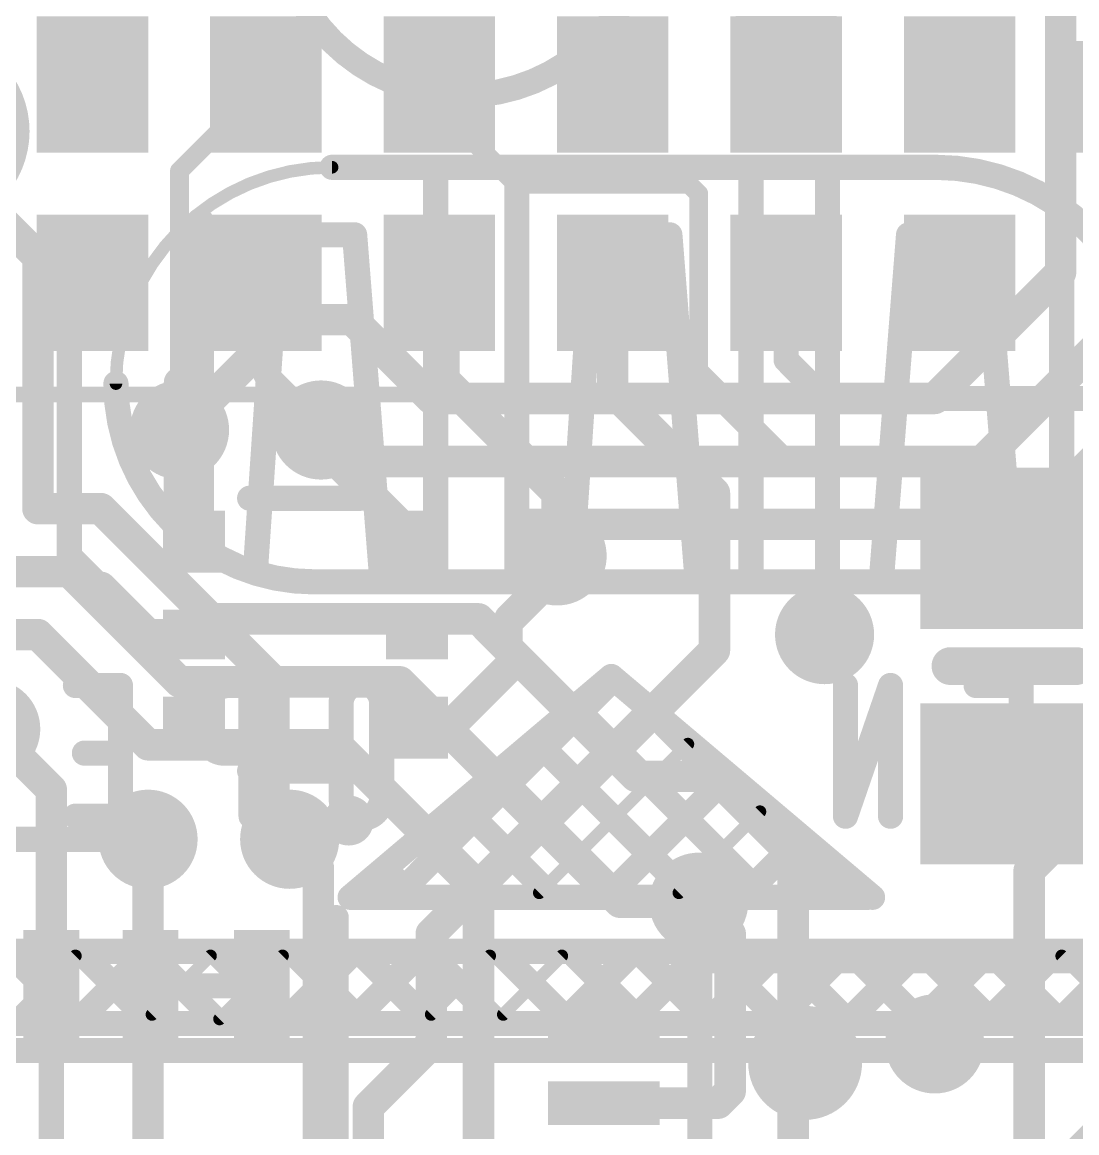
# Model space of a CAD drawing. Extents: x -0.3 to 32, y -0.4 to 44.5.
# Drawn here: x 18.92 to 27.44, y 13 to 21.96 of the extents above; entities that cross this region are included whole.
import ezdxf

# ---------------------------------------------------------------- set-up
doc = ezdxf.new("R2010")
doc.units = 0
for name, color, linetype in [('1', 12, 'CONTINUOUS'), ('16', 132, 'CONTINUOUS'), ('18', 110, 'CONTINUOUS'), ('21', 40, 'CONTINUOUS'), ('22', 6, 'CONTINUOUS')]:
    doc.layers.add(name, color=color, linetype=linetype)

# ---------------------------------------------------------------- blocks, each defined once
blk = doc.blocks.new('RECT')
blk.add_solid([(-0.5, -0.5), (0.5, -0.5), (-0.5, 0.5), (0.5, 0.5)])
blk = doc.blocks.new('ROUNDV')
at = {"const_width": 0.5}
blk.add_lwpolyline([(0, -0.25, 1), (0, 0.25, 1), (0, -0.25)], format="xyb", dxfattribs=at)

msp = doc.modelspace()

# ---------------------------------------------------------------- linework, layer by layer
at = {"layer": '1'}
for points, const_width in [([(25.09, 21.456), (25.09, 23.556)], 0.8128), ([(20.89, 21.456), (20.193, 20.759)], 0.1524), ([(22.29, 21.456), (22.29, 21.271)], 0.2032), ([(22.29, 21.271), (22.9108, 20.6502)], 0.1524), ([(20.193, 20.759), (20.193, 18.669)], 0.1524), ([(22.9108, 20.6502), (24.3078, 20.6502)], 0.1524), ([(24.3078, 20.6502), (24.384, 20.574)], 0.1524), ([(24.384, 20.574), (24.384, 19.111)], 0.1524), ([(23.69, 19.856), (23.69, 18.982)], 0.254), ([(19.49, 19.856), (19.304, 19.67)], 0.2032), ([(20.89, 19.856), (20.89, 19.114)], 0.2032), ([(22.352, 19.794), (22.29, 19.856)], 0.2032), ([(22.352, 19.05), (22.352, 19.794)], 0.2032), ([(25.09, 19.856), (25.09, 19.233)], 0.2032), ([(19.304, 19.67), (19.304, 17.653)], 0.2032), ([(25.4, 18.923), (25.09, 19.233)], 0.2032), ([(20.193, 18.669), (20.193, 19.05)], 0.254), ([(20.89, 19.114), (21.145, 18.859)], 0.2032), ([(22.352, 19.05), (23.241, 18.161)], 0.254), ([(25.08, 18.415), (24.384, 19.111)], 0.2032), ([(23.69, 18.982), (24.511, 18.161)], 0.254), ([(25.4, 18.923), (28.702, 18.923)], 0.2032), ([(21.3355, 18.6685), (21.145, 18.859)], 0.254), ([(20.193, 17.884), (20.193, 18.669)], 0.254), ([(21.3355, 18.5415), (21.3355, 18.6685)], 0.254), ([(22.109, 17.768), (21.3355, 18.5415)], 0.254), ([(25.08, 18.415), (26.543, 18.415)], 0.2032), ([(26.543, 18.415), (26.924, 18.034)], 0.2032), ([(23.241, 18.161), (23.241, 17.653)], 0.254), ([(24.511, 18.161), (24.511, 16.891)], 0.254), ([(26.924, 18.034), (26.924, 17.714)], 0.2032), ([(20.309, 17.768), (20.193, 17.884)], 0.254), ([(26.924, 17.907), (26.924, 17.714)], 0.2032), ([(19.304, 17.653), (19.558, 17.399)], 0.2032), ([(23.241, 17.526), (23.241, 17.653)], 0.254), ([(22.86, 17.145), (23.241, 17.526)], 0.254), ([(19.558, 17.399), (19.939, 17.018)], 0.254), ([(22.86, 16.764), (22.86, 17.145)], 0.2032), ([(19.939, 17.018), (20.309, 17.018)], 0.254), ([(20.574, 17.018), (20.309, 17.018)], 0.254), ([(20.955, 16.637), (20.574, 17.018)], 0.254), ([(24.511, 16.891), (22.225, 14.605)], 0.254), ([(22.86, 16.764), (22.364, 16.268)], 0.254), ([(20.955, 16.637), (20.955, 15.494)], 0.254), ([(18.669, 16.256), (19.158, 15.767)], 0.254), ([(22.364, 16.268), (22.109, 16.268)], 0.254), ([(19.158, 15.767), (19.158, 14.185)], 0.254), ([(28.001, 15.814), (26.924, 15.814)], 0.254), ([(20.955, 15.494), (21.082, 15.367)], 0.254), ([(19.939, 15.367), (19.958, 15.348)], 0.2032), ([(19.958, 15.348), (19.958, 14.185)], 0.2032), ([(24.384, 14.859), (24.638, 14.605)], 0.254), ([(22.225, 14.605), (22.225, 13.716)], 0.254), ([(24.638, 14.605), (24.638, 13.335)], 0.254), ([(19.158, 14.185), (19.158, 12.485)], 0.2032), ([(19.958, 14.185), (20.858, 14.185)], 0.2032), ([(27.051, 12.446), (28.448, 13.843)], 0.254), ([(22.225, 13.716), (21.717, 13.208)], 0.254), ([(24.638, 13.335), (24.541, 13.238)], 0.254), ([(24.541, 13.238), (23.618, 13.238)], 0.254), ([(21.717, 13.208), (21.717, 9.906)], 0.254)]:
    msp.add_lwpolyline(points, dxfattribs=dict(at, const_width=const_width))
for points, const_width in [([(24.8868, 21.456, 1), (25.2932, 21.456)], 0.4064), ([(20.9169, 21.4291, 1), (20.8631, 21.4829)], 0.0762), ([(22.3408, 21.456, 1), (22.2392, 21.456)], 0.1016), ([(22.3169, 21.2979, 1), (22.2631, 21.2441)], 0.0762), ([(22.2392, 21.271, 1), (22.3408, 21.271)], 0.1016), ([(20.2311, 20.759, 1), (20.1549, 20.759)], 0.0762), ([(20.1661, 20.7859, 1), (20.2199, 20.7321)], 0.0762), ([(22.9108, 20.6883, 1), (22.9108, 20.6121)], 0.0762), ([(22.8839, 20.6233, 1), (22.9377, 20.6771)], 0.0762), ([(24.3347, 20.6771, 1), (24.2809, 20.6233)], 0.0762), ([(24.3078, 20.6121, 1), (24.3078, 20.6883)], 0.0762), ([(24.4221, 20.574, 1), (24.3459, 20.574)], 0.0762), ([(24.3571, 20.5471, 1), (24.4109, 20.6009)], 0.0762), ([(23.7535, 19.856, 1), (23.6265, 19.856)], 0.127), ([(19.5259, 19.8201, 1), (19.4541, 19.8919)], 0.1016), ([(20.9408, 19.856, 1), (20.8392, 19.856)], 0.1016), ([(22.3259, 19.8919, 1), (22.2541, 19.8201)], 0.1016), ([(22.4028, 19.794, 1), (22.3012, 19.794)], 0.1016), ([(25.1408, 19.856, 1), (25.0392, 19.856)], 0.1016), ([(22.3161, 19.7581, 1), (22.3879, 19.8299)], 0.1016), ([(19.3548, 19.67, 1), (19.2532, 19.67)], 0.1016), ([(19.2681, 19.7059, 1), (19.3399, 19.6341)], 0.1016), ([(25.1259, 19.2689, 1), (25.0541, 19.1971)], 0.1016), ([(25.0392, 19.233, 1), (25.1408, 19.233)], 0.1016), ([(20.2565, 19.05, 1), (20.1295, 19.05)], 0.127), ([(20.9259, 19.1499, 1), (20.8541, 19.0781)], 0.1016), ([(22.3969, 19.0949, 1), (22.3071, 19.0051)], 0.127), ([(24.4199, 19.1469, 1), (24.3481, 19.0751)], 0.1016), ([(20.8392, 19.114, 1), (20.9408, 19.114)], 0.1016), ([(22.3012, 19.05, 1), (22.4028, 19.05)], 0.1016), ([(23.7349, 19.0269, 1), (23.6451, 18.9371)], 0.127), ([(24.3459, 19.111, 1), (24.4221, 19.111)], 0.0762), ([(23.6265, 18.982, 1), (23.7535, 18.982)], 0.127), ([(25.4, 18.9738, 1), (25.4, 18.8722)], 0.1016), ([(25.3641, 18.8871, 1), (25.4359, 18.9589)], 0.1016), ([(21.1899, 18.9039, 1), (21.1001, 18.8141)], 0.127), ([(21.1091, 18.8231, 1), (21.1809, 18.8949)], 0.1016), ([(20.2565, 18.669, 1), (20.1295, 18.669)], 0.127), ([(20.1295, 18.669, 1), (20.2565, 18.669)], 0.127), ([(21.399, 18.6685, 1), (21.272, 18.6685)], 0.127), ([(21.2906, 18.6236, 1), (21.3804, 18.7134)], 0.127), ([(20.1549, 18.669, 1), (20.2311, 18.669)], 0.0762), ([(21.3804, 18.5864, 1), (21.2906, 18.4966)], 0.127), ([(21.272, 18.5415, 1), (21.399, 18.5415)], 0.127), ([(25.08, 18.4658, 1), (25.08, 18.3642)], 0.1016), ([(25.0441, 18.3791, 1), (25.1159, 18.4509)], 0.1016), ([(26.5789, 18.4509, 1), (26.5071, 18.3791)], 0.1016), ([(26.543, 18.3642, 1), (26.543, 18.4658)], 0.1016), ([(23.3045, 18.161, 1), (23.1775, 18.161)], 0.127), ([(24.5745, 18.161, 1), (24.4475, 18.161)], 0.127), ([(23.1961, 18.1161, 1), (23.2859, 18.2059)], 0.127), ([(24.4661, 18.1161, 1), (24.5559, 18.2059)], 0.127), ([(26.9748, 18.034, 1), (26.8732, 18.034)], 0.1016), ([(26.8881, 17.9981, 1), (26.9599, 18.0699)], 0.1016), ([(20.2379, 17.9289, 1), (20.1481, 17.8391)], 0.127), ([(26.9748, 17.907, 1), (26.8732, 17.907)], 0.1016), ([(20.1295, 17.884, 1), (20.2565, 17.884)], 0.127), ([(20.2641, 17.7231, 1), (20.3539, 17.8129)], 0.127), ([(22.0641, 17.7231, 1), (22.1539, 17.8129)], 0.127), ([(19.3399, 17.6889, 1), (19.2681, 17.6171)], 0.1016), ([(23.3045, 17.653, 1), (23.1775, 17.653)], 0.127), ([(26.8732, 17.714, 1), (26.9748, 17.714)], 0.1016), ([(26.8732, 17.714, 1), (26.9748, 17.714)], 0.1016), ([(19.2532, 17.653, 1), (19.3548, 17.653)], 0.1016), ([(23.1775, 17.653, 1), (23.3045, 17.653)], 0.127), ([(23.2859, 17.4811, 1), (23.1961, 17.5709)], 0.127), ([(23.1775, 17.526, 1), (23.3045, 17.526)], 0.127), ([(19.6029, 17.4439, 1), (19.5131, 17.3541)], 0.127), ([(19.5221, 17.3631, 1), (19.5939, 17.4349)], 0.1016), ([(22.8151, 17.1899, 1), (22.9049, 17.1001)], 0.127), ([(22.9108, 17.145, 1), (22.8092, 17.145)], 0.1016), ([(19.939, 17.0815, 1), (19.939, 16.9545)], 0.127), ([(19.8941, 16.9731, 1), (19.9839, 17.0629)], 0.127), ([(20.309, 17.0815, 1), (20.309, 16.9545)], 0.127), ([(20.309, 16.9545, 1), (20.309, 17.0815)], 0.127), ([(20.6189, 17.0629, 1), (20.5291, 16.9731)], 0.127), ([(20.574, 16.9545, 1), (20.574, 17.0815)], 0.127), ([(24.4475, 16.891, 1), (24.5745, 16.891)], 0.127), ([(24.5559, 16.8461, 1), (24.4661, 16.9359)], 0.127), ([(22.9049, 16.7191, 1), (22.8151, 16.8089)], 0.127), ([(21.0185, 16.637, 1), (20.8915, 16.637)], 0.127), ([(22.8092, 16.764, 1), (22.9108, 16.764)], 0.1016), ([(20.9101, 16.5921, 1), (20.9999, 16.6819)], 0.127), ([(22.109, 16.3315, 1), (22.109, 16.2045)], 0.127), ([(22.3191, 16.3129, 1), (22.4089, 16.2231)], 0.127), ([(22.364, 16.2045, 1), (22.364, 16.3315)], 0.127), ([(19.2215, 15.767, 1), (19.0945, 15.767)], 0.127), ([(19.1131, 15.7221, 1), (19.2029, 15.8119)], 0.127), ([(26.924, 15.8775, 1), (26.924, 15.7505)], 0.127), ([(20.9999, 15.5389, 1), (20.9101, 15.4491)], 0.127), ([(20.8915, 15.494, 1), (21.0185, 15.494)], 0.127), ([(19.9749, 15.4029, 1), (19.9031, 15.3311)], 0.1016), ([(20.0088, 15.348, 1), (19.9072, 15.348)], 0.1016), ([(19.9221, 15.3121, 1), (19.9939, 15.3839)], 0.1016), ([(21.0371, 15.3221, 1), (21.1269, 15.4119)], 0.127), ([(24.4289, 14.9039, 1), (24.3391, 14.8141)], 0.127), ([(22.2885, 14.605, 1), (22.1615, 14.605)], 0.127), ([(22.1801, 14.6499, 1), (22.2699, 14.5601)], 0.127), ([(24.7015, 14.605, 1), (24.5745, 14.605)], 0.127), ([(24.5931, 14.5601, 1), (24.6829, 14.6499)], 0.127), ([(19.0945, 14.185, 1), (19.2215, 14.185)], 0.127), ([(19.2088, 14.185, 1), (19.1072, 14.185)], 0.1016), ([(19.958, 14.2358, 1), (19.958, 14.1342)], 0.1016), ([(20.858, 14.1342, 1), (20.858, 14.2358)], 0.1016), ([(19.9072, 14.185, 1), (20.0088, 14.185)], 0.1016), ([(22.2699, 13.6711, 1), (22.1801, 13.7609)], 0.127), ([(22.1615, 13.716, 1), (22.2885, 13.716)], 0.127), ([(24.6829, 13.2901, 1), (24.5931, 13.3799)], 0.127), ([(23.618, 13.3015, 1), (23.618, 13.1745)], 0.127), ([(24.541, 13.1745, 1), (24.541, 13.3015)], 0.127), ([(24.5745, 13.335, 1), (24.7015, 13.335)], 0.127), ([(21.7805, 13.208, 1), (21.6535, 13.208)], 0.127), ([(21.6721, 13.2529, 1), (21.7619, 13.1631)], 0.127), ([(24.4961, 13.2829, 1), (24.5859, 13.1931)], 0.127)]:
    msp.add_lwpolyline(points, format="xyb", dxfattribs=dict(at, const_width=const_width))
at = {"layer": '16'}
for points, const_width in [([(27.305, 33.02), (27.305, 19.939)], 0.254), ([(19.05, 20.066), (17.018, 22.098)], 0.254), ([(19.05, 18.034), (19.05, 20.066)], 0.254), ([(27.305, 19.939), (26.289, 18.923)], 0.254), ([(21.082, 19.558), (20.193, 18.669)], 0.254), ([(21.59, 19.558), (21.082, 19.558)], 0.254), ([(22.225, 18.923), (21.59, 19.558)], 0.254), ([(27.813, 19.558), (26.67, 18.415)], 0.254), ([(28.321, 19.177), (27.051, 17.907)], 0.254), ([(26.289, 18.923), (22.225, 18.923)], 0.254), ([(21.589, 18.415), (21.3355, 18.6685)], 0.254), ([(26.67, 18.415), (21.589, 18.415)], 0.254), ([(19.558, 18.034), (19.05, 18.034)], 0.254), ([(20.447, 17.145), (19.558, 18.034)], 0.254), ([(27.051, 17.907), (22.987, 17.907)], 0.254), ([(22.987, 17.907), (23.241, 17.653)], 0.254), ([(18.796, 17.526), (18.542, 17.78)], 0.254), ([(19.304, 17.526), (18.796, 17.526)], 0.254), ([(20.193, 16.637), (19.304, 17.526)], 0.254), ([(29.1465, 17.2085), (27.051, 15.113)], 0.254), ([(22.606, 17.145), (20.447, 17.145)], 0.254), ([(23.876, 15.875), (22.606, 17.145)], 0.254), ([(19.05, 17.018), (18.288, 17.018)], 0.254), ([(19.939, 16.129), (19.05, 17.018)], 0.254), ([(21.971, 16.637), (20.193, 16.637)], 0.254), ([(21.971, 16.637), (23.749, 14.859)], 0.254), ([(21.463, 16.129), (19.939, 16.129)], 0.254), ([(21.463, 16.129), (22.606, 14.986)], 0.254), ([(24.511, 15.875), (23.876, 15.875)], 0.254), ([(25.146, 15.24), (24.511, 15.875)], 0.254), ([(17.907, 15.367), (19.939, 15.367)], 0.2032), ([(19.939, 7.874), (19.939, 15.367)], 0.254), ([(21.314, 15.135), (21.082, 15.367)], 0.254), ([(25.146, 8.001), (25.146, 15.24)], 0.254), ([(21.314, 10.01), (21.314, 15.135)], 0.254), ([(27.051, 15.113), (27.051, 11.938)], 0.254), ([(22.606, 14.986), (22.606, 9.144)], 0.254), ([(23.749, 14.859), (24.384, 14.859)], 0.254)]:
    msp.add_lwpolyline(points, dxfattribs=dict(at, const_width=const_width))
for points, const_width in [([(19.1135, 20.066, 1), (18.9865, 20.066)], 0.127), ([(19.0051, 20.0211, 1), (19.0949, 20.1109)], 0.127), ([(27.2415, 19.939, 1), (27.3685, 19.939)], 0.127), ([(27.3499, 19.8941, 1), (27.2601, 19.9839)], 0.127), ([(21.082, 19.6215, 1), (21.082, 19.4945)], 0.127), ([(21.1269, 19.5131, 1), (21.0371, 19.6029)], 0.127), ([(21.6349, 19.6029, 1), (21.5451, 19.5131)], 0.127), ([(21.59, 19.4945, 1), (21.59, 19.6215)], 0.127), ([(22.225, 18.9865, 1), (22.225, 18.8595)], 0.127), ([(22.1801, 18.8781, 1), (22.2699, 18.9679)], 0.127), ([(26.2441, 18.9679, 1), (26.3339, 18.8781)], 0.127), ([(26.289, 18.8595, 1), (26.289, 18.9865)], 0.127), ([(20.1481, 18.7139, 1), (20.2379, 18.6241)], 0.127), ([(21.3804, 18.7134, 1), (21.2906, 18.6236)], 0.127), ([(21.589, 18.4785, 1), (21.589, 18.3515)], 0.127), ([(21.5441, 18.3701, 1), (21.6339, 18.4599)], 0.127), ([(26.6251, 18.4599, 1), (26.7149, 18.3701)], 0.127), ([(26.67, 18.3515, 1), (26.67, 18.4785)], 0.127), ([(19.05, 18.0975, 1), (19.05, 17.9705)], 0.127), ([(19.6029, 18.0789, 1), (19.5131, 17.9891)], 0.127), ([(19.558, 17.9705, 1), (19.558, 18.0975)], 0.127), ([(18.9865, 18.034, 1), (19.1135, 18.034)], 0.127), ([(22.987, 17.9705, 1), (22.987, 17.8435)], 0.127), ([(23.0319, 17.9519, 1), (22.9421, 17.8621)], 0.127), ([(27.0061, 17.9519, 1), (27.0959, 17.8621)], 0.127), ([(27.051, 17.8435, 1), (27.051, 17.9705)], 0.127), ([(23.1961, 17.6081, 1), (23.2859, 17.6979)], 0.127), ([(19.3489, 17.5709, 1), (19.2591, 17.4811)], 0.127), ([(19.304, 17.4625, 1), (19.304, 17.5895)], 0.127), ([(20.447, 17.2085, 1), (20.447, 17.0815)], 0.127), ([(20.4021, 17.1001, 1), (20.4919, 17.1899)], 0.127), ([(22.6509, 17.1899, 1), (22.5611, 17.1001)], 0.127), ([(22.606, 17.0815, 1), (22.606, 17.2085)], 0.127), ([(19.0949, 17.0629, 1), (19.0051, 16.9731)], 0.127), ([(19.05, 16.9545, 1), (19.05, 17.0815)], 0.127), ([(20.193, 16.7005, 1), (20.193, 16.5735)], 0.127), ([(22.0159, 16.6819, 1), (21.9261, 16.5921)], 0.127), ([(21.971, 16.5735, 1), (21.971, 16.7005)], 0.127), ([(20.1481, 16.5921, 1), (20.2379, 16.6819)], 0.127), ([(19.939, 16.1925, 1), (19.939, 16.0655)], 0.127), ([(19.8941, 16.0841, 1), (19.9839, 16.1739)], 0.127), ([(21.5079, 16.1739, 1), (21.4181, 16.0841)], 0.127), ([(21.463, 16.0655, 1), (21.463, 16.1925)], 0.127), ([(23.876, 15.9385, 1), (23.876, 15.8115)], 0.127), ([(23.8311, 15.8301, 1), (23.9209, 15.9199)], 0.127), ([(24.5559, 15.9199, 1), (24.4661, 15.8301)], 0.127), ([(24.511, 15.8115, 1), (24.511, 15.9385)], 0.127), ([(20.0025, 15.367, 1), (19.8755, 15.367)], 0.127), ([(19.939, 15.3162, 1), (19.939, 15.4178)], 0.1016), ([(21.1269, 15.4119, 1), (21.0371, 15.3221)], 0.127), ([(25.2095, 15.24, 1), (25.0825, 15.24)], 0.127), ([(25.1011, 15.1951, 1), (25.1909, 15.2849)], 0.127), ([(21.3775, 15.135, 1), (21.2505, 15.135)], 0.127), ([(21.2691, 15.0901, 1), (21.3589, 15.1799)], 0.127), ([(27.1145, 15.113, 1), (26.9875, 15.113)], 0.127), ([(27.0061, 15.1579, 1), (27.0959, 15.0681)], 0.127), ([(22.6695, 14.986, 1), (22.5425, 14.986)], 0.127), ([(22.5611, 14.9411, 1), (22.6509, 15.0309)], 0.127), ([(23.749, 14.9225, 1), (23.749, 14.7955)], 0.127), ([(23.7041, 14.8141, 1), (23.7939, 14.9039)], 0.127), ([(24.384, 14.7955, 1), (24.384, 14.9225)], 0.127)]:
    msp.add_lwpolyline(points, format="xyb", dxfattribs=dict(at, const_width=const_width))
at = {"layer": '21'}
for points, const_width in [([(30.59, 18.956), (12.59, 18.956)], 0.127), ([(20.759, 18.118), (21.659, 18.118)], 0.2032), ([(27.432, 16.764), (26.416, 16.764)], 0.3048), ([(20.759, 15.918), (21.659, 15.918)], 0.2032), ([(21.458, 14.735), (21.458, 11.935)], 0.2032), ([(24.393, 9.488), (24.393, 14.388)], 0.2032), ([(24.393, 14.388), (28.693, 14.388)], 0.2032)]:
    msp.add_lwpolyline(points, dxfattribs=dict(at, const_width=const_width))
for points, const_width in [([(20.759, 18.1688, 1), (20.759, 18.0672)], 0.1016), ([(21.659, 18.0672, 1), (21.659, 18.1688)], 0.1016), ([(26.416, 16.8402, 1), (26.416, 16.6878)], 0.1524), ([(27.432, 16.6878, 1), (27.432, 16.8402)], 0.1524), ([(20.759, 15.9688, 1), (20.759, 15.8672)], 0.1016), ([(21.659, 15.8672, 1), (21.659, 15.9688)], 0.1016), ([(21.559, 15.418, 1), (21.559, 15.618, 1), (21.559, 15.418)], 0.2032), ([(21.5088, 14.735, 1), (21.4072, 14.735)], 0.1016), ([(24.4438, 14.388, 1), (24.3422, 14.388)], 0.1016), ([(24.393, 14.4388, 1), (24.393, 14.3372)], 0.1016), ([(25.243, 13.3332, 1), (25.243, 13.7928, 1), (25.243, 13.3332)], 0.4596)]:
    msp.add_lwpolyline(points, format="xyb", dxfattribs=dict(at, const_width=const_width))
at = {"layer": '22'}
for points, const_width in [([(22.479, 21.3678, 1), (22.479, 24.3522, 1), (22.479, 21.3678)], 0.2032), ([(18.1893, 20.3871, 1), (18.1893, 21.7703, 1), (18.1893, 20.3871)], 0.2032), ([(21.4248, 20.8387, 1), (21.4248, 20.7371)], 0.1016), ([(28.041, 19.0429, 0.4142), (26.296, 20.7879)], 0.2032), ([(26.296, 20.8387, 1), (26.296, 20.7371)], 0.1016), ([(26.296, 20.7371, 1), (26.296, 20.8387)], 0.1016), ([(21.4248, 20.7879, 0.4142), (19.6798, 19.0429)], 0.1016), ([(21.4248, 20.7625, 1), (21.4248, 20.8133)], 0.0508), ([(22.3117, 20.7515, 1), (22.2101, 20.7515)], 0.1016), ([(22.966, 20.7515, 1), (22.8644, 20.7515)], 0.1016), ([(24.8564, 20.7515, 1), (24.7548, 20.7515)], 0.1016), ([(25.4744, 20.7515, 1), (25.3728, 20.7515)], 0.1016), ([(20.4213, 20.3516, 1), (20.3197, 20.3516)], 0.1016), ([(27.3647, 20.388, 1), (27.2631, 20.388)], 0.1016), ([(20.9885, 20.2934, 1), (20.9885, 20.1918)], 0.1016), ([(21.0392, 20.2392, 1), (20.9378, 20.246)], 0.1016), ([(21.6571, 20.2466, 1), (21.5559, 20.2386)], 0.1016), ([(21.6065, 20.1918, 1), (21.6065, 20.2934)], 0.1016), ([(23.5332, 20.2934, 1), (23.5332, 20.1918)], 0.1016), ([(23.5839, 20.2393, 1), (23.4825, 20.2459)], 0.1016), ([(24.2018, 20.2466, 1), (24.1006, 20.2386)], 0.1016), ([(24.1512, 20.1918, 1), (24.1512, 20.2934)], 0.1016), ([(26.0779, 20.2934, 1), (26.0779, 20.1918)], 0.1016), ([(26.1285, 20.2386, 1), (26.0273, 20.2466)], 0.1016), ([(26.7465, 20.2467, 1), (26.6453, 20.2385)], 0.1016), ([(26.6959, 20.1918, 1), (26.6959, 20.2934)], 0.1016), ([(19.6798, 19.0429, 0.4142), (21.2793, 17.4434)], 0.2032), ([(19.7306, 19.0429, 1), (19.629, 19.0429)], 0.1016), ([(26.4415, 17.4434, 0.4142), (28.041, 19.0429)], 0.2032), ([(19.6544, 19.0429, 1), (19.7052, 19.0429)], 0.0508), ([(20.3197, 17.7706, 1), (20.4213, 17.7706)], 0.1016), ([(27.2631, 17.7342, 1), (27.3647, 17.7342)], 0.1016), ([(20.7561, 17.5559, 1), (20.8575, 17.5491)], 0.1016), ([(22.2101, 17.5161, 1), (22.3117, 17.5161)], 0.1016), ([(22.8644, 17.5161, 1), (22.966, 17.5161)], 0.1016), ([(26.8635, 17.5484, 1), (26.9647, 17.5566)], 0.1016), ([(21.2793, 17.4942, 1), (21.2793, 17.3926)], 0.1016), ([(21.2793, 17.3926, 1), (21.2793, 17.4942)], 0.1016), ([(21.774, 17.4758, 1), (21.8752, 17.4838)], 0.1016), ([(23.3008, 17.4831, 1), (23.4022, 17.4765)], 0.1016), ([(24.3188, 17.4758, 1), (24.42, 17.4838)], 0.1016), ([(24.7548, 17.4798, 1), (24.8564, 17.4798)], 0.1016), ([(25.3728, 17.4798, 1), (25.4744, 17.4798)], 0.1016), ([(25.8092, 17.4838, 1), (25.9104, 17.4758)], 0.1016), ([(26.4415, 17.4942, 1), (26.4415, 17.3926)], 0.1016), ([(26.4415, 17.3926, 1), (26.4415, 17.4942)], 0.1016), ([(23.7114, 16.7188, 1), (23.6458, 16.6412)], 0.1016), ([(23.7114, 16.6412, 1), (23.6458, 16.7188)], 0.1016), ([(19.3526, 16.6581, 1), (19.3526, 16.5565)], 0.1016), ([(19.767, 16.6073, 1), (19.6654, 16.6073)], 0.1016), ([(19.7162, 16.5565, 1), (19.7162, 16.6581)], 0.1016), ([(20.5886, 16.6073, 0.4142), (20.4069, 16.4255)], 0.2032), ([(20.5886, 16.6581, 1), (20.5886, 16.5565)], 0.1016), ([(20.5886, 16.5565, 1), (20.5886, 16.6581)], 0.1016), ([(20.8212, 16.6073, 1), (20.7196, 16.6073)], 0.1016), ([(20.7704, 16.5565, 1), (20.7704, 16.6581)], 0.1016), ([(21.8246, 16.4619, 1), (21.4975, 16.4619)], 0.2032), ([(23.6931, 16.6073, 1), (23.5915, 16.6073)], 0.1016), ([(23.6782, 16.5713, 1), (23.6064, 16.6431)], 0.1016), ([(25.6198, 16.6073, 1), (25.5182, 16.6073)], 0.1016), ([(25.9833, 16.6073, 1), (25.8817, 16.6073)], 0.1016), ([(25.9805, 16.5907, 1), (25.8845, 16.6239)], 0.1016), ([(26.6232, 16.6581, 1), (26.6232, 16.5565)], 0.1016), ([(27.0376, 16.6073, 1), (26.936, 16.6073)], 0.1016), ([(26.9868, 16.5565, 1), (26.9868, 16.6581)], 0.1016), ([(23.5915, 16.6072, 1), (23.6931, 16.6072)], 0.1016), ([(20.4577, 16.4255, 1), (20.3561, 16.4255)], 0.1016), ([(21.5483, 16.4619, 1), (21.4467, 16.4619)], 0.1016), ([(21.4467, 16.4619, 1), (21.5483, 16.4619)], 0.1016), ([(21.8754, 16.4619, 1), (21.7738, 16.4619)], 0.1016), ([(21.7738, 16.4619, 1), (21.8754, 16.4619)], 0.1016), ([(23.475, 16.3892, 1), (23.3734, 16.3892)], 0.1016), ([(23.4601, 16.425, 1), (23.3883, 16.3532)], 0.1016), ([(24.0203, 16.3892, 1), (23.9187, 16.3892)], 0.1016), ([(24.0054, 16.3532, 1), (23.9336, 16.425)], 0.1016), ([(20.3561, 16.4255, 1), (20.4577, 16.4255)], 0.1016), ([(23.3734, 16.3891, 1), (23.475, 16.3891)], 0.1016), ([(23.9187, 16.3891, 1), (24.0203, 16.3891)], 0.1016), ([(20.4069, 16.2074, 0.4142), (20.5523, 16.062)], 0.2032), ([(20.4577, 16.2074, 1), (20.3561, 16.2074)], 0.1016), ([(24.1657, 16.2801, 1), (24.0641, 16.2801)], 0.1016), ([(24.1508, 16.3159, 1), (24.079, 16.2441)], 0.1016), ([(24.0641, 16.28, 1), (24.1657, 16.28)], 0.1016), ([(20.3561, 16.2074, 1), (20.4577, 16.2074)], 0.1016), ([(19.4253, 16.1128, 1), (19.4253, 16.0112)], 0.1016), ([(19.6798, 16.0112, 1), (19.6798, 16.1128)], 0.1016), ([(20.5523, 16.1128, 1), (20.5523, 16.0112)], 0.1016), ([(20.5523, 16.0112, 1), (20.5523, 16.1128)], 0.1016), ([(20.7341, 16.0112, 1), (20.7341, 16.1128)], 0.1016), ([(23.1693, 16.1342, 1), (23.0975, 16.0624)], 0.1016), ([(23.0975, 16.1342, 1), (23.1693, 16.0624)], 0.1016), ([(23.1693, 16.0624, 1), (23.0975, 16.1342)], 0.1016), ([(24.3147, 16.1167, 1), (24.2787, 16.1527)], 0.0508), ([(26.6959, 16.1128, 1), (26.6959, 16.0112)], 0.1016), ([(26.9504, 16.0112, 1), (26.9504, 16.1128)], 0.1016), ([(22.8057, 15.9161, 1), (22.7339, 15.8443)], 0.1016), ([(24.6234, 15.808, 1), (24.5516, 15.8798)], 0.1016), ([(21.4975, 15.6985, 1), (21.8246, 15.6985)], 0.2032), ([(21.5483, 15.6985, 1), (21.4467, 15.6985)], 0.1016), ([(21.8754, 15.6985, 1), (21.7738, 15.6985)], 0.1016), ([(21.4467, 15.6985, 1), (21.5483, 15.6985)], 0.1016), ([(21.7738, 15.6985, 1), (21.8754, 15.6985)], 0.1016), ([(22.5298, 15.6258, 1), (22.4282, 15.6258)], 0.1016), ([(22.5149, 15.6616, 1), (22.4431, 15.5898)], 0.1016), ([(19.3526, 15.6038, 1), (19.3526, 15.5022)], 0.1016), ([(19.6654, 15.553, 1), (19.767, 15.553)], 0.1016), ([(19.7162, 15.5022, 1), (19.7162, 15.6038)], 0.1016), ([(20.7196, 15.553, 1), (20.8212, 15.553)], 0.1016), ([(22.4282, 15.6257, 1), (22.5298, 15.6257)], 0.1016), ([(24.8963, 15.5714, 1), (24.8603, 15.6074)], 0.0508), ([(25.521, 15.5696, 1), (25.617, 15.5364)], 0.1016), ([(25.5182, 15.553, 1), (25.6198, 15.553)], 0.1016), ([(25.8817, 15.553, 1), (25.9833, 15.553)], 0.1016), ([(26.6232, 15.6038, 1), (26.6232, 15.5022)], 0.1016), ([(26.936, 15.553, 1), (27.0376, 15.553)], 0.1016), ([(26.9868, 15.5022, 1), (26.9868, 15.6038)], 0.1016), ([(22.1877, 15.4072, 1), (22.1159, 15.3354)], 0.1016), ([(25.205, 15.299, 1), (25.1332, 15.3708)], 0.1016), ([(21.8969, 15.1527, 1), (21.8251, 15.0809)], 0.1016), ([(25.5471, 15.0805, 1), (25.4455, 15.0805)], 0.1016), ([(25.5322, 15.0445, 1), (25.4604, 15.1163)], 0.1016), ([(25.4455, 15.0804, 1), (25.5471, 15.0804)], 0.1016), ([(21.5702, 14.9495, 1), (21.5702, 14.8479)], 0.1016), ([(21.5374, 14.9375, 1), (21.603, 14.8599)], 0.1016), ([(21.9342, 14.9709, 1), (22.006, 14.8991)], 0.1016), ([(22.0069, 14.8991, 1), (22.0787, 14.9709)], 0.1016), ([(22.4795, 14.9709, 1), (22.5513, 14.8991)], 0.1016), ([(22.5522, 14.8991, 1), (22.624, 14.9709)], 0.1016), ([(23.079, 14.953, 1), (23.115, 14.917)], 0.0508), ([(23.1338, 14.8991, 1), (23.2056, 14.9709)], 0.1016), ([(23.6427, 14.9709, 1), (23.7145, 14.8991)], 0.1016), ([(23.6791, 14.8991, 1), (23.7509, 14.9709)], 0.1016), ([(24.2059, 14.953, 1), (24.2419, 14.917)], 0.0508), ([(24.2608, 14.8991, 1), (24.3326, 14.9709)], 0.1016), ([(24.7333, 14.9709, 1), (24.8051, 14.8991)], 0.1016), ([(24.8424, 14.8991, 1), (24.9142, 14.9709)], 0.1016), ([(25.315, 14.9709, 1), (25.3868, 14.8991)], 0.1016), ([(25.424, 14.8991, 1), (25.4958, 14.9709)], 0.1016), ([(25.7508, 14.8479, 1), (25.7508, 14.9495)], 0.1016), ([(25.7543, 14.8599, 1), (25.8199, 14.9375)], 0.1016), ([(18.8796, 14.462, 1), (18.8078, 14.3902)], 0.1016), ([(19.4612, 14.462, 1), (19.3894, 14.3902)], 0.1016), ([(19.9338, 14.3902, 1), (19.862, 14.462)], 0.1016), ([(20.0065, 14.462, 1), (19.9347, 14.3902)], 0.1016), ([(20.5518, 14.462, 1), (20.48, 14.3902)], 0.1016), ([(21.0248, 14.4769, 1), (21.0248, 14.3753)], 0.1016), ([(21.0249, 14.3753, 1), (21.0249, 14.4769)], 0.1016), ([(21.1698, 14.462, 1), (21.098, 14.3902)], 0.1016), ([(21.5701, 14.4769, 1), (21.5701, 14.3753)], 0.1016), ([(21.606, 14.3902, 1), (21.5342, 14.462)], 0.1016), ([(21.5702, 14.3753, 1), (21.5702, 14.4769)], 0.1016), ([(21.7151, 14.462, 1), (21.6433, 14.3902)], 0.1016), ([(22.1514, 14.3902, 1), (22.0796, 14.462)], 0.1016), ([(22.2604, 14.462, 1), (22.1886, 14.3902)], 0.1016), ([(22.8421, 14.462, 1), (22.7703, 14.3902)], 0.1016), ([(23.4237, 14.462, 1), (23.3519, 14.3902)], 0.1016), ([(23.86, 14.3902, 1), (23.7882, 14.462)], 0.1016), ([(23.969, 14.462, 1), (23.8972, 14.3902)], 0.1016), ([(24.3694, 14.5133, 1), (24.3694, 14.4117)], 0.1016), ([(24.4202, 14.4625, 1), (24.3186, 14.4625)], 0.1016), ([(24.4053, 14.3902, 1), (24.3335, 14.462)], 0.1016), ([(24.3694, 14.4117, 1), (24.3694, 14.5133)], 0.1016), ([(24.5507, 14.462, 1), (24.4789, 14.3902)], 0.1016), ([(24.9873, 14.4769, 1), (24.9873, 14.3753)], 0.1016), ([(25.0232, 14.3902, 1), (24.9514, 14.462)], 0.1016), ([(24.9874, 14.3753, 1), (24.9874, 14.4769)], 0.1016), ([(25.096, 14.462, 1), (25.0242, 14.3902)], 0.1016), ([(25.5326, 14.4769, 1), (25.5326, 14.3753)], 0.1016), ([(25.5685, 14.3902, 1), (25.4967, 14.462)], 0.1016), ([(25.5327, 14.3753, 1), (25.5327, 14.4769)], 0.1016), ([(25.6776, 14.462, 1), (25.6058, 14.3902)], 0.1016), ([(26.1502, 14.3902, 1), (26.0784, 14.462)], 0.1016), ([(26.2593, 14.462, 1), (26.1875, 14.3902)], 0.1016), ([(26.7318, 14.3902, 1), (26.66, 14.462)], 0.1016), ([(26.8046, 14.462, 1), (26.7328, 14.3902)], 0.1016), ([(27.292, 14.4261, 1), (27.1904, 14.4261)], 0.1016), ([(27.2771, 14.3901, 1), (27.2053, 14.4619)], 0.1016), ([(19.3706, 14.4081, 1), (19.3346, 14.4441)], 0.0508), ([(20.4612, 14.4081, 1), (20.4252, 14.4441)], 0.0508), ([(21.0428, 14.4081, 1), (21.0068, 14.4441)], 0.0508), ([(22.7151, 14.4081, 1), (22.6791, 14.4441)], 0.0508), ([(23.2968, 14.4081, 1), (23.2608, 14.4441)], 0.0508), ([(24.3186, 14.4261, 1), (24.4202, 14.4261)], 0.1016), ([(27.1904, 14.426, 1), (27.292, 14.426)], 0.1016), ([(27.3319, 14.4441, 1), (27.2959, 14.4081)], 0.0508), ([(19.3167, 13.8813, 1), (19.3885, 13.9531)], 0.1016), ([(19.3531, 13.9531, 1), (19.4249, 13.8813)], 0.1016), ([(19.9342, 13.968, 1), (19.9342, 13.8664)], 0.1016), ([(19.8983, 13.8813, 1), (19.9701, 13.9531)], 0.1016), ([(19.9343, 13.8664, 1), (19.9343, 13.968)], 0.1016), ([(19.9526, 13.9715, 1), (19.9886, 13.9355)], 0.0508), ([(20.4795, 13.968, 1), (20.4795, 13.8664)], 0.1016), ([(20.4436, 13.8813, 1), (20.5154, 13.9531)], 0.1016), ([(20.4796, 13.8664, 1), (20.4796, 13.968)], 0.1016), ([(21.0248, 13.968, 1), (21.0248, 13.8664)], 0.1016), ([(20.9889, 13.8813, 1), (21.0607, 13.9531)], 0.1016), ([(21.0253, 13.9531, 1), (21.0971, 13.8813)], 0.1016), ([(21.0249, 13.8664, 1), (21.0249, 13.968)], 0.1016), ([(21.6428, 13.968, 1), (21.6428, 13.8664)], 0.1016), ([(21.607, 13.9894, 1), (21.6788, 13.9176)], 0.1016), ([(21.6069, 13.8813, 1), (21.6787, 13.9531)], 0.1016), ([(21.6429, 13.8664, 1), (21.6429, 13.968)], 0.1016), ([(22.1881, 13.968, 1), (22.1881, 13.8664)], 0.1016), ([(22.1522, 13.8813, 1), (22.224, 13.9531)], 0.1016), ([(22.1882, 13.8664, 1), (22.1882, 13.968)], 0.1016), ([(22.2065, 13.9715, 1), (22.2425, 13.9355)], 0.0508), ([(22.7334, 13.968, 1), (22.7334, 13.8664)], 0.1016), ([(22.6975, 13.8813, 1), (22.7693, 13.9531)], 0.1016), ([(22.7335, 13.8664, 1), (22.7335, 13.968)], 0.1016), ([(22.7882, 13.9715, 1), (22.8242, 13.9355)], 0.0508), ([(23.2792, 13.8813, 1), (23.351, 13.9531)], 0.1016), ([(23.3156, 13.9894, 1), (23.3874, 13.9176)], 0.1016), ([(23.8967, 13.968, 1), (23.8967, 13.8664)], 0.1016), ([(23.8609, 13.9894, 1), (23.9327, 13.9176)], 0.1016), ([(23.8608, 13.8813, 1), (23.9326, 13.9531)], 0.1016), ([(23.8968, 13.8664, 1), (23.8968, 13.968)], 0.1016), ([(24.442, 13.968, 1), (24.442, 13.8664)], 0.1016), ([(24.4061, 13.8813, 1), (24.4779, 13.9531)], 0.1016), ([(24.4425, 13.9531, 1), (24.5143, 13.8813)], 0.1016), ([(24.4421, 13.8664, 1), (24.4421, 13.968)], 0.1016), ([(24.9878, 13.9531, 1), (25.0596, 13.8813)], 0.1016), ([(24.9878, 13.8813, 1), (25.0596, 13.9531)], 0.1016), ([(25.5331, 13.8813, 1), (25.6049, 13.9531)], 0.1016), ([(25.5695, 13.9531, 1), (25.6413, 13.8813)], 0.1016), ([(26.1506, 13.968, 1), (26.1506, 13.8664)], 0.1016), ([(26.1147, 13.8813, 1), (26.1865, 13.9531)], 0.1016), ([(26.1511, 13.9531, 1), (26.2229, 13.8813)], 0.1016), ([(26.1507, 13.8664, 1), (26.1507, 13.968)], 0.1016), ([(26.6964, 13.8813, 1), (26.7682, 13.9531)], 0.1016), ([(26.7328, 13.9894, 1), (26.8046, 13.9176)], 0.1016), ([(27.2417, 13.8813, 1), (27.3135, 13.9531)], 0.1016), ([(27.278, 13.9531, 1), (27.3498, 13.8813)], 0.1016), ([(20.4979, 13.9352, 1), (20.5339, 13.8992)], 0.0508)]:
    msp.add_lwpolyline(points, format="xyb", dxfattribs=dict(at, const_width=const_width))
for points, const_width in [([(26.296, 20.7879), (21.4248, 20.7879)], 0.2032), ([(22.2609, 20.7515), (22.2609, 17.5161)], 0.2032), ([(22.9152, 20.7515), (22.9152, 17.5161)], 0.2032), ([(24.8056, 20.7515), (24.8056, 17.4798)], 0.2032), ([(25.4236, 20.7515), (25.4236, 17.4798)], 0.2032), ([(20.3705, 20.3516), (20.3705, 17.7706)], 0.2032), ([(27.3139, 20.388), (27.3139, 17.7342)], 0.2032), ([(20.8068, 17.5525), (20.9885, 20.2426)], 0.2032), ([(20.9885, 20.2426), (21.6065, 20.2426)], 0.2032), ([(21.6065, 20.2426), (21.8246, 17.4798)], 0.2032), ([(23.3515, 17.4798), (23.5332, 20.2426)], 0.2032), ([(23.5332, 20.2426), (24.1512, 20.2426)], 0.2032), ([(24.1512, 20.2426), (24.3694, 17.4798)], 0.2032), ([(25.8598, 17.4798), (26.0779, 20.2426)], 0.2032), ([(26.0779, 20.2426), (26.6959, 20.2426)], 0.2032), ([(26.6959, 20.2426), (26.9141, 17.5525)], 0.2032), ([(21.2793, 17.4434), (26.4415, 17.4434)], 0.2032), ([(21.5702, 14.8987), (23.6786, 16.68)], 0.2032), ([(23.6786, 16.68), (25.7871, 14.8987)], 0.2032), ([(19.3526, 16.6073), (19.7162, 16.6073)], 0.2032), ([(19.7162, 16.6073), (19.7162, 15.553)], 0.2032), ([(20.7704, 16.6073), (20.5886, 16.6073)], 0.2032), ([(20.7704, 15.553), (20.7704, 16.6073)], 0.2032), ([(23.1334, 16.0983), (23.6423, 16.6072)], 0.2032), ([(23.6423, 16.6072), (23.6423, 16.6073)], 0.2032), ([(25.9325, 16.6073), (25.569, 15.553)], 0.2032), ([(25.569, 15.553), (25.569, 16.6073)], 0.2032), ([(25.9325, 15.553), (25.9325, 16.6073)], 0.2032), ([(26.6232, 16.6073), (26.9868, 16.6073)], 0.2032), ([(26.9868, 16.6073), (26.9868, 15.553)], 0.2032), ([(20.4069, 16.4255), (20.4069, 16.2074)], 0.2032), ([(21.4975, 15.6985), (21.4975, 16.4619)], 0.2032), ([(21.8246, 16.4619), (21.8246, 15.6985)], 0.2032), ([(22.5154, 14.935), (23.9695, 16.3891)], 0.2032), ([(23.4242, 16.3891), (23.4242, 16.3892)], 0.2032), ([(24.8783, 14.935), (23.4242, 16.3891)], 0.2032), ([(23.9695, 16.3891), (23.9695, 16.3892)], 0.2032), ([(24.1149, 16.28), (24.1149, 16.2801)], 0.2032), ([(25.4599, 14.935), (24.1149, 16.28)], 0.2032), ([(19.4253, 16.062), (19.6798, 16.062)], 0.2032), ([(20.5523, 16.062), (20.7341, 16.062)], 0.2032), ([(21.9701, 14.935), (23.1334, 16.0983)], 0.2032), ([(24.2967, 14.935), (23.1334, 16.0983)], 0.2032), ([(23.097, 14.935), (24.2967, 16.1347)], 0.1016), ([(26.6959, 16.062), (26.9504, 16.062)], 0.2032), ([(23.715, 14.935), (22.7698, 15.8802)], 0.2032), ([(23.6786, 14.935), (24.5875, 15.8439)], 0.2032), ([(22.479, 15.6257), (22.479, 15.6258)], 0.2032), ([(23.1697, 14.935), (22.479, 15.6257)], 0.2032), ([(19.7162, 15.553), (19.3526, 15.553)], 0.2032), ([(24.2239, 14.935), (24.8783, 15.5894)], 0.1016), ([(26.9868, 15.553), (26.6232, 15.553)], 0.2032), ([(22.5881, 14.935), (22.1518, 15.3713)], 0.2032), ([(24.7692, 14.935), (25.1691, 15.3349)], 0.2032), ([(22.0428, 14.935), (21.861, 15.1168)], 0.2032), ([(25.3509, 14.935), (25.4963, 15.0804)], 0.2032), ([(25.4963, 15.0804), (25.4963, 15.0805)], 0.2032), ([(25.7508, 14.8987), (21.5702, 14.8987)], 0.2032), ([(24.3694, 14.4625), (17.3895, 14.4625)], 0.2032), ([(18.8437, 14.4261), (19.3526, 13.9172)], 0.2032), ([(19.389, 13.9172), (19.8979, 14.4261)], 0.2032), ([(19.4253, 14.4261), (19.9342, 13.9172)], 0.2032), ([(19.9706, 14.4261), (20.4795, 13.9172)], 0.2032), ([(20.5159, 14.4261), (21.0248, 13.9172)], 0.2032), ([(21.0248, 14.4261), (21.0249, 14.4261)], 0.2032), ([(21.0612, 13.9172), (21.5701, 14.4261)], 0.2032), ([(21.1339, 14.4261), (21.6428, 13.9172)], 0.2032), ([(21.5701, 14.4261), (21.5702, 14.4261)], 0.2032), ([(21.6429, 13.9535), (22.1155, 14.4261)], 0.2032), ([(21.6792, 14.4261), (22.1881, 13.9172)], 0.2032), ([(22.2245, 14.4261), (22.7334, 13.9172)], 0.2032), ([(22.8062, 14.4261), (23.3151, 13.9172)], 0.2032), ([(23.3515, 13.9535), (23.8241, 14.4261)], 0.2032), ([(23.3878, 14.4261), (23.8967, 13.9172)], 0.2032), ([(23.8968, 13.9535), (24.3694, 14.4261)], 0.2032), ([(23.9331, 14.4261), (24.442, 13.9172)], 0.2032), ([(28.9499, 14.4625), (24.3694, 14.4625)], 0.2032), ([(24.3694, 14.4261), (24.3694, 14.4625)], 0.2032), ([(24.4784, 13.9172), (24.9873, 14.4261)], 0.2032), ([(24.5148, 14.4261), (25.0237, 13.9172)], 0.2032), ([(24.9873, 14.4261), (24.9874, 14.4261)], 0.2032), ([(25.0237, 13.9172), (25.5326, 14.4261)], 0.2032), ([(25.0601, 14.4261), (25.569, 13.9172)], 0.2032), ([(25.5326, 14.4261), (25.5327, 14.4261)], 0.2032), ([(25.6054, 13.9172), (26.1143, 14.4261)], 0.2032), ([(25.6417, 14.4261), (26.1506, 13.9172)], 0.2032), ([(26.187, 13.9172), (26.6959, 14.4261)], 0.2032), ([(26.2234, 14.4261), (26.7323, 13.9172)], 0.2032), ([(26.7687, 14.4261), (27.2776, 13.9172)], 0.2032), ([(26.7687, 13.9535), (27.2412, 14.426)], 0.2032), ([(27.2412, 14.426), (27.2412, 14.4261)], 0.2032), ([(27.3139, 13.9172), (27.8228, 14.4261)], 0.2032), ([(18.8437, 13.9172), (19.3526, 14.4261)], 0.1016), ([(19.9706, 13.9535), (20.4432, 14.4261)], 0.1016), ([(20.5159, 13.9172), (21.0248, 14.4261)], 0.1016), ([(22.2245, 13.9535), (22.6971, 14.4261)], 0.1016), ([(22.8062, 13.9535), (23.2788, 14.4261)], 0.1016), ([(27.3139, 14.4261), (27.8228, 13.9172)], 0.1016), ([(17.0988, 13.8808), (28.9862, 13.8808)], 0.2032), ([(19.9342, 13.9172), (19.9343, 13.9172)], 0.2032), ([(20.4795, 13.9172), (20.4796, 13.9172)], 0.2032), ([(21.0248, 13.9172), (21.0249, 13.9172)], 0.2032), ([(21.6428, 13.9172), (21.6429, 13.9172)], 0.2032), ([(22.1881, 13.9172), (22.1882, 13.9172)], 0.2032), ([(22.7334, 13.9172), (22.7335, 13.9172)], 0.2032), ([(23.8967, 13.9172), (23.8968, 13.9172)], 0.2032), ([(24.442, 13.9172), (24.4421, 13.9172)], 0.2032), ([(26.1506, 13.9172), (26.1507, 13.9172)], 0.2032), ([(14.9176, 13.6627), (30.0768, 13.6627)], 0.2032)]:
    msp.add_lwpolyline(points, dxfattribs=dict(at, const_width=const_width))

# ---------------------------------------------------------------- block references
at = {"layer": '1'}
for p, xscale, yscale, rotation in [((19.49, 21.456), 0.9, 1.1, 180), ((20.89, 21.456), 0.9, 1.1, 180), ((22.29, 21.456), 0.9, 1.1, 180), ((23.69, 21.456), 0.9, 1.1, 180), ((25.09, 21.456), 0.9, 1.1, 180), ((26.49, 21.456), 0.9, 1.1, 180), ((27.95, 21.356), 0.9, 1.1, 90), ((19.49, 19.856), 0.9, 1.1, 180), ((20.89, 19.856), 0.9, 1.1, 180), ((22.29, 19.856), 0.9, 1.1, 180), ((23.69, 19.856), 0.9, 1.1, 180), ((25.09, 19.856), 0.9, 1.1, 180), ((26.49, 19.856), 0.9, 1.1, 180), ((26.924, 17.714), 1.3, 1.5, 270), ((20.309, 17.768), 0.5, 0.5, 90), ((22.109, 17.768), 0.5, 0.5, 90), ((20.309, 17.018), 0.4, 0.5, 90), ((22.109, 17.018), 0.4, 0.5, 90), ((20.309, 16.268), 0.5, 0.5, 90), ((22.109, 16.268), 0.5, 0.5, 90), ((26.924, 15.814), 1.3, 1.5, 270), ((19.158, 14.185), 0.45, 0.9, 180), ((19.958, 14.185), 0.45, 0.9, 180), ((20.858, 14.185), 0.45, 0.9, 180), ((23.618, 13.888), 0.35, 0.9, 270), ((23.618, 13.238), 0.35, 0.9, 270)]:
    msp.add_blockref('RECT', p, dxfattribs=dict(at, xscale=xscale, yscale=yscale, rotation=rotation))
at = {"layer": '18', "xscale": 0.8001, "yscale": 0.8001}
for p in [(20.193, 18.669), (20.193, 18.669), (21.3355, 18.6685), (21.3355, 18.6685), (23.241, 17.653), (23.241, 17.653), (25.4, 17.018), (25.4, 17.018), (18.669, 16.256), (18.669, 16.256), (19.939, 15.367), (19.939, 15.367), (21.082, 15.367), (21.082, 15.367), (24.384, 14.859), (24.384, 14.859), (26.289, 13.716), (26.289, 13.716)]:
    msp.add_blockref('ROUNDV', p, dxfattribs=at)

doc.saveas('drawing.dxf')
